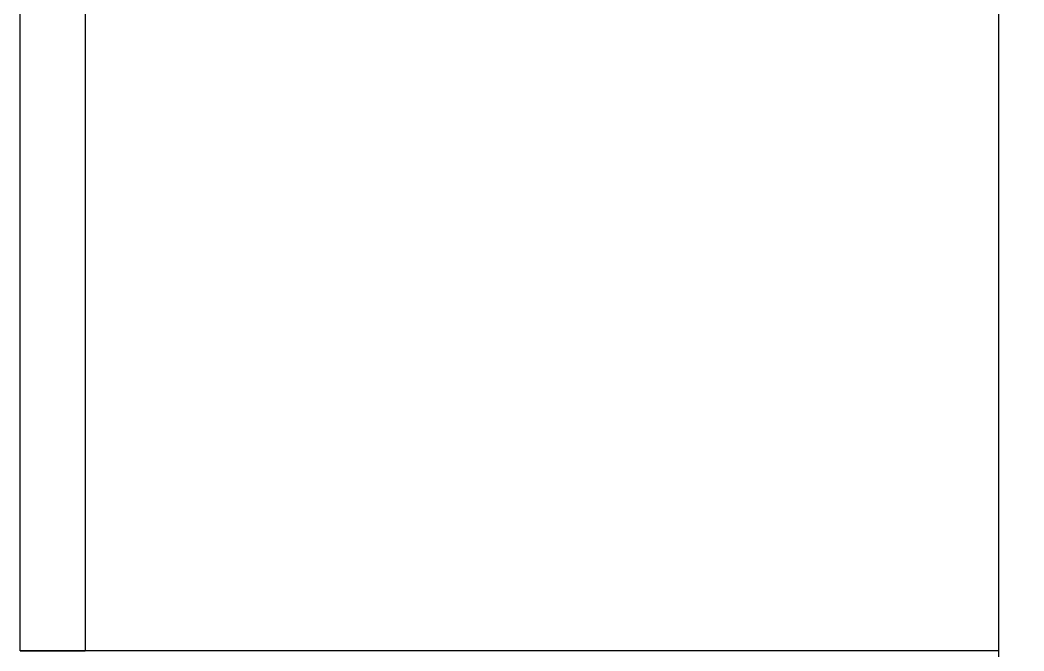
# Model space of a CAD drawing. Header units: millimetres. Extents: x -187744 to 2148, y -49419 to 6550.
# Drawn here: x -11965.4 to -11580.6, y -8911.5 to -8669.7 of the extents above; entities that cross this region are included whole.
import ezdxf

# ---------------------------------------------------------------- set-up
doc = ezdxf.new("R2010")
doc.units = ezdxf.units.MM
doc.header["$LTSCALE"] = 1000
doc.header["$MEASUREMENT"] = 0
for name, color, linetype in [('DS-FINISH', 20, 'Continuous'), ('FC-FLOOR', 138, 'Continuous'), ('WALL', 160, 'Continuous')]:
    doc.layers.add(name, color=color, linetype=linetype)

msp = doc.modelspace()

# ---------------------------------------------------------------- linework, layer by layer
at = {"layer": 'DS-FINISH'}
msp.add_line((-11965.36, -8911.46), (-11940.36, -8911.46), dxfattribs=at)
at = {"layer": 'DS-FINISH', "elevation": 0}
msp.add_lwpolyline([(-11590.36, -8636.46), (-11590.36, -8636.46), (-11940.36, -8636.46), (-11940.36, -8911.46)], dxfattribs=at)
at = {"layer": 'DS-FINISH'}
msp.add_lwpolyline([(-11590.36, -8636.46), (-11590.36, -9036.49), (-11290.06, -9036.49), (-11290.06, -8686.49)], dxfattribs=at)
at = {"layer": 'FC-FLOOR', "linetype": 'ByBlock'}
msp.add_line((-11590.36, -8911.46, 0), (-11965.36, -8911.46, 0), dxfattribs=at)
at = {"layer": 'WALL'}
msp.add_line((-11965.36, -8911.46), (-11965.36, -8611.46), dxfattribs=at)

doc.saveas('drawing.dxf')
